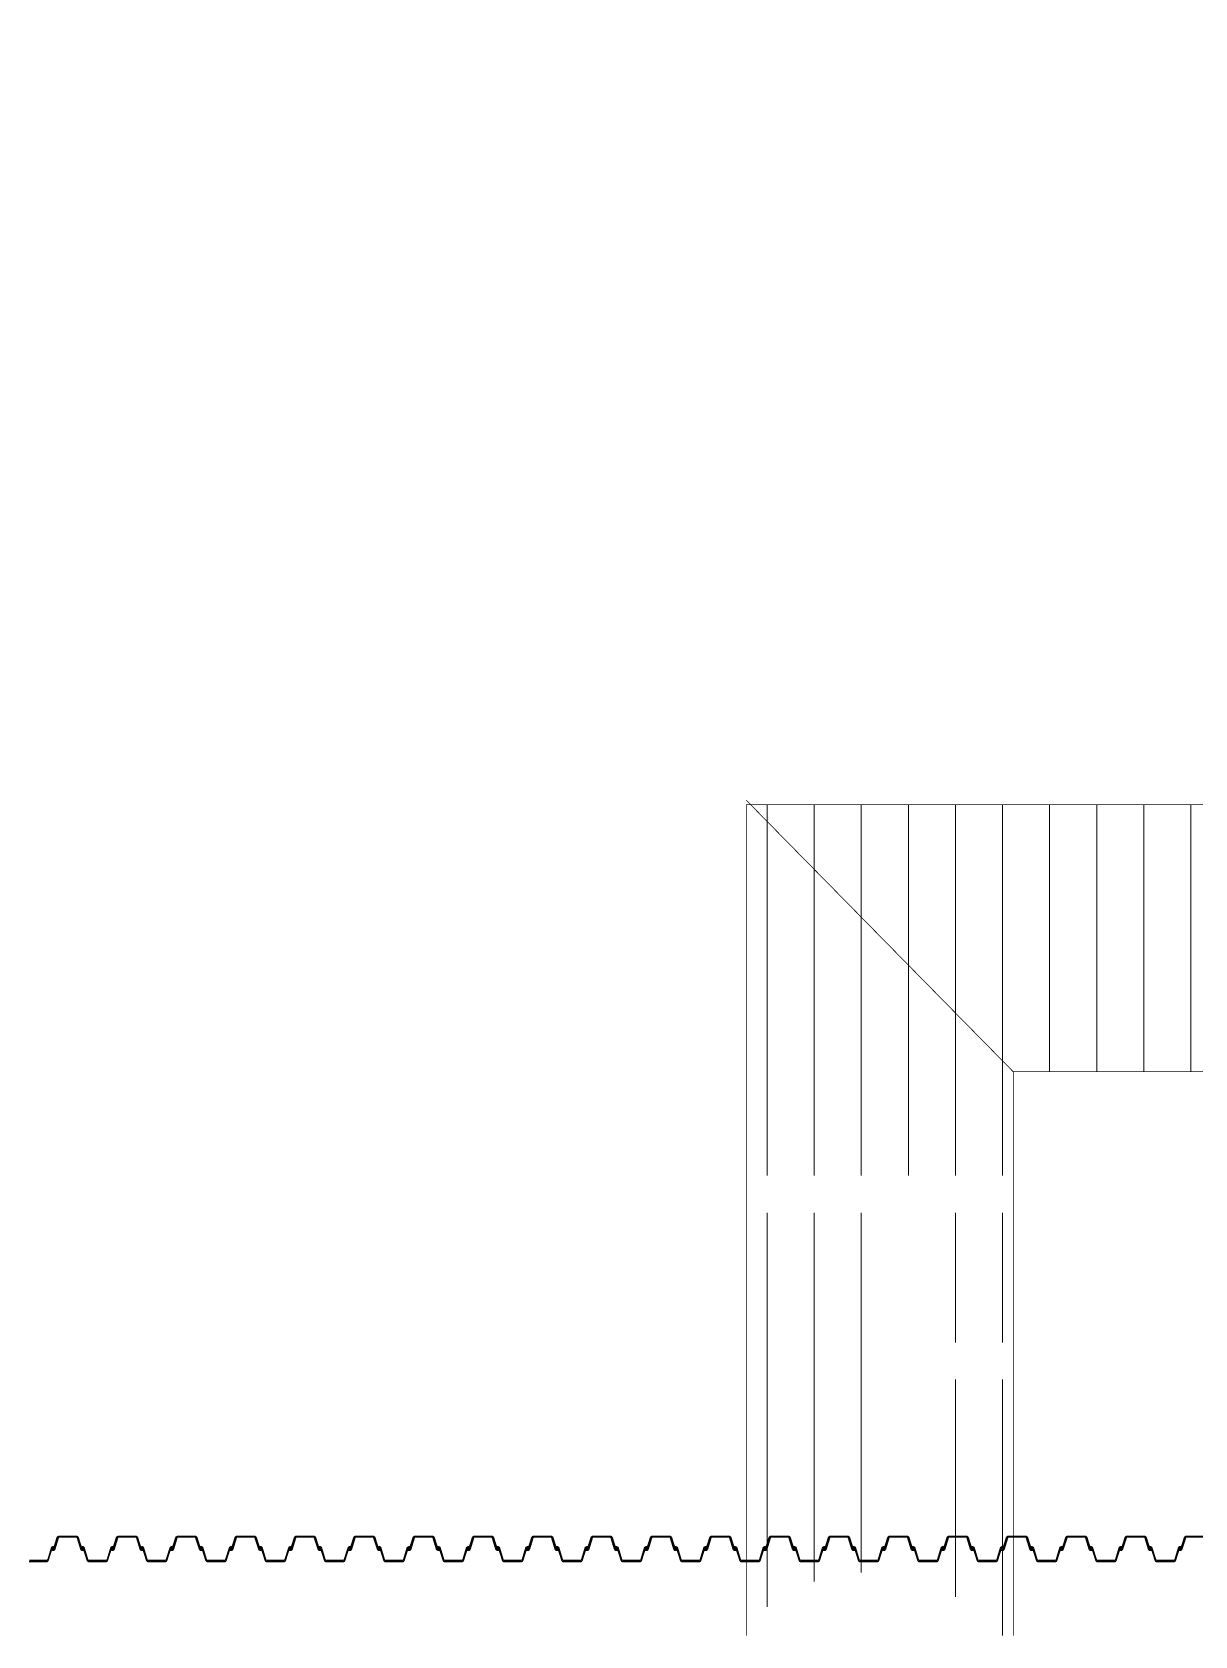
# Model space of a CAD drawing. Header units: millimetres. Extents: x -383953 to 676589, y -101685 to 196247.
# Drawn here: x 166618 to 182300, y 40895 to 62516 of the extents above; entities that cross this region are included whole.
import ezdxf

# ---------------------------------------------------------------- set-up
doc = ezdxf.new("R2010")
doc.units = ezdxf.units.MM
doc.layers.add('$0$NDC_S_THIN LINE', color=7, linetype='Continuous', lineweight=20)
doc.layers.add('SHEET Pile', color=2, linetype='Continuous')

msp = doc.modelspace()

# ---------------------------------------------------------------- hatches: boundary and pattern name
at = {"layer": '$0$NDC_S_THIN LINE', "ltscale": 100}
h = msp.add_hatch(dxfattribs=at)
h.set_pattern_fill('ANSI31', scale=200, angle=45)
h.paths.add_polyline_path([(178175, 46600), (176250, 46600), (176250, 41912.6), (176414.1, 41912.6, 0.3603311), (176430, 41925.8), (176482, 42095.4), (176520.5, 42095.4), (176565.7, 42239.8), (176834.3, 42239.8), (176896.2, 42078.8, -0.5059984), (176899, 42082.6), (176905.5, 42093.8, 0.6924774), (176885.2, 42074.9, 1.6194443), (176882.5, 42042.9), (176829, 42217.3, 0.2992329), (176814.1, 42227.1), (176585.9, 42227.1, 0.3602077), (176570, 42213.9), (176517.9, 42044.3), (176479.5, 42044.3), (176434.3, 41899.8), (176250, 41899.8), (176250, 41029.3, -0.2409523), (178175, 41733)])
h.paths.add_polyline_path([(177693.6, 42057.1), (177701, 42057.1, 0.5393699), (177703.7, 42061.2), (177696.3, 42061.2, -0.5393699)], flags=16)
h.paths.add_polyline_path([(179850, 44350), (178675, 44350), (178675, 41912.6), (178814.1, 41912.6, 0.3603311), (178830, 41925.8), (178882, 42095.4), (178920.5, 42095.4), (178965.7, 42239.8), (179234.3, 42239.8), (179296.2, 42078.8, -0.5059984), (179299, 42082.6), (179305.5, 42093.8, 0.6924774), (179285.2, 42074.9, 1.6194443), (179282.5, 42042.9), (179229, 42217.3, 0.2992329), (179214.1, 42227.1), (178985.9, 42227.1, 0.3602077), (178970, 42213.9), (178917.9, 42044.3), (178879.5, 42044.3), (178834.3, 41899.8), (178675, 41899.8), (178675, 41612.2, -0.1377781), (179661.6, 40899.8), (179800, 40899.8), (179800, 42218.9, 0.6982904), (179770, 42213.9), (179717.9, 42044.3), (179679.5, 42044.3), (179634.3, 41899.8), (179365.7, 41899.8), (179303.8, 42060.9, -0.5059984), (179301, 42057.1), (179286.4, 42057.1, 1.1344504), (179314.8, 42064.8, 1.6214623), (179317.5, 42096.7), (179371, 41922.4, 0.2992329), (179385.9, 41912.6), (179614.1, 41912.6, 0.3603311), (179630, 41925.8), (179682, 42095.4), (179720.5, 42095.4), (179765.7, 42239.8), (179800, 42239.8), (179800, 42312.5), (179850, 42403.3)])
h.paths.add_polyline_path([(179850, 45900), (179800, 45900), (179800, 46600), (178675, 46600), (178675, 44850), (179850, 44850)])
h.paths.add_polyline_path([(181950, 52100), (176250, 52100), (176250, 47100), (179800, 47100), (179800, 47500), (179850, 47500), (179850, 48500), (181950, 48500)])
h.paths.add_polyline_path([(191600, 52100), (181950, 52100), (181950, 48500), (191600, 48500)])
h.paths.add_polyline_path([(197600, 55200), (197400, 55200), (197400, 56000), (194000, 56000), (194000, 52100), (191600, 52100), (191600, 48500), (197600, 48500)])
h.paths.add_polyline_path([(199400, 61000), (194000, 61000), (194000, 56000), (197400, 56000), (197400, 56800), (197600, 56800), (197600, 57400), (199400, 57400)])
h.paths.add_polyline_path([(207800, 61000), (199400, 61000), (199400, 57400), (207800, 57400)])
h.paths.add_polyline_path([(213625, 61000), (207800, 61000), (207800, 57400), (213625, 57400)])
h.paths.add_polyline_path([(202345, 58797.3), (214615.8, 58854.4), (214598.8, 62515.8), (202328, 62458.7)], flags=9)

# ---------------------------------------------------------------- linework, layer by layer
at = {"layer": '$0$NDC_S_THIN LINE', "color": 7, "ltscale": 100, "const_width": 10}
for points in [[(176250, 40899.8), (176250, 52100), (194000, 52100), (194000, 61000), (213750, 61000)], [(179850, 40899.8), (179850, 48500), (197600, 48500), (197600, 57400), (213750, 57400)], [(176250, 52160), (179850, 48500)]]:
    msp.add_lwpolyline(points, dxfattribs=at)
at = {"layer": 'SHEET Pile'}
for points in [[(167279, 42054.1), (167229, 42217.3, 0.2992329), (167214.1, 42227.1), (166985.9, 42227.1, 0.2992329), (166971, 42217.3), (166920.8, 42053.8, -0.2992329), (166906.4, 42044.3), (166899, 42044.3, -0.5351003), (166885.2, 42064.8), (166890.9, 42080.8, -0.2992329), (166893.6, 42082.6), (166901, 42082.6, -0.5393699), (166903.7, 42078.5), (166896.3, 42061.2, 0.5393699), (166899, 42057.1), (166906.4, 42057.1, 0.2992329), (166909.1, 42058.9), (166962.6, 42230.1, -0.2992329), (166977.5, 42239.8), (167222.5, 42239.8, -0.2992329), (167237.4, 42230.1), (167290.9, 42058.9, 0.2992329), (167293.6, 42057.1), (167301, 42057.1, 0.5393699), (167303.7, 42061.2), (167296.3, 42078.5, -0.5393699), (167299, 42082.6), (167306.4, 42082.6, -0.2992329), (167309.1, 42080.8), (167314.8, 42064.8, -0.5351003), (167301, 42044.3), (167293.6, 42044.3, -0.2992329), (167279.2, 42053.8)], [(168079, 42054.1), (168029, 42217.3, 0.2992329), (168014.1, 42227.1), (167785.9, 42227.1, 0.2992329), (167771, 42217.3), (167720.8, 42053.8, -0.2992329), (167706.4, 42044.3), (167699, 42044.3, -0.5351003), (167685.2, 42064.8), (167690.9, 42080.8, -0.2992329), (167693.6, 42082.6), (167701, 42082.6, -0.5393699), (167703.7, 42078.5), (167696.3, 42061.2, 0.5393699), (167699, 42057.1), (167706.4, 42057.1, 0.2992329), (167709.1, 42058.9), (167762.6, 42230.1, -0.2992329), (167777.5, 42239.8), (168022.5, 42239.8, -0.2992329), (168037.4, 42230.1), (168090.9, 42058.9, 0.2992329), (168093.6, 42057.1), (168101, 42057.1, 0.5393699), (168103.7, 42061.2), (168096.3, 42078.5, -0.5393699), (168099, 42082.6), (168106.4, 42082.6, -0.2992329), (168109.1, 42080.8), (168114.8, 42064.8, -0.5351003), (168101, 42044.3), (168093.6, 42044.3, -0.2992329), (168079.2, 42053.8)], [(168879, 42054.1), (168829, 42217.3, 0.2992329), (168814.1, 42227.1), (168585.9, 42227.1, 0.2992329), (168571, 42217.3), (168520.8, 42053.8, -0.2992329), (168506.4, 42044.3), (168499, 42044.3, -0.5351003), (168485.2, 42064.8), (168490.9, 42080.8, -0.2992329), (168493.6, 42082.6), (168501, 42082.6, -0.5393699), (168503.7, 42078.5), (168496.3, 42061.2, 0.5393699), (168499, 42057.1), (168506.4, 42057.1, 0.2992329), (168509.1, 42058.9), (168562.6, 42230.1, -0.2992329), (168577.5, 42239.8), (168822.5, 42239.8, -0.2992329), (168837.4, 42230.1), (168890.9, 42058.9, 0.2992329), (168893.6, 42057.1), (168901, 42057.1, 0.5393699), (168903.7, 42061.2), (168896.3, 42078.5, -0.5393699), (168899, 42082.6), (168906.4, 42082.6, -0.2992329), (168909.1, 42080.8), (168914.8, 42064.8, -0.5351003), (168901, 42044.3), (168893.6, 42044.3, -0.2992329), (168879.2, 42053.8)], [(169679, 42054.1), (169629, 42217.3, 0.2992329), (169614.1, 42227.1), (169385.9, 42227.1, 0.2992329), (169371, 42217.3), (169320.8, 42053.8, -0.2992329), (169306.4, 42044.3), (169299, 42044.3, -0.5351003), (169285.2, 42064.8), (169290.9, 42080.8, -0.2992329), (169293.6, 42082.6), (169301, 42082.6, -0.5393699), (169303.7, 42078.5), (169296.3, 42061.2, 0.5393699), (169299, 42057.1), (169306.4, 42057.1, 0.2992329), (169309.1, 42058.9), (169362.6, 42230.1, -0.2992329), (169377.5, 42239.8), (169622.5, 42239.8, -0.2992329), (169637.4, 42230.1), (169690.9, 42058.9, 0.2992329), (169693.6, 42057.1), (169701, 42057.1, 0.5393699), (169703.7, 42061.2), (169696.3, 42078.5, -0.5393699), (169699, 42082.6), (169706.4, 42082.6, -0.2992329), (169709.1, 42080.8), (169714.8, 42064.8, -0.5351003), (169701, 42044.3), (169693.6, 42044.3, -0.2992329), (169679.2, 42053.8)], [(170479, 42054.1), (170429, 42217.3, 0.2992329), (170414.1, 42227.1), (170185.9, 42227.1, 0.2992329), (170171, 42217.3), (170120.8, 42053.8, -0.2992329), (170106.4, 42044.3), (170099, 42044.3, -0.5351003), (170085.2, 42064.8), (170090.9, 42080.8, -0.2992329), (170093.6, 42082.6), (170101, 42082.6, -0.5393699), (170103.7, 42078.5), (170096.3, 42061.2, 0.5393699), (170099, 42057.1), (170106.4, 42057.1, 0.2992329), (170109.1, 42058.9), (170162.6, 42230.1, -0.2992329), (170177.5, 42239.8), (170422.5, 42239.8, -0.2992329), (170437.4, 42230.1), (170490.9, 42058.9, 0.2992329), (170493.6, 42057.1), (170501, 42057.1, 0.5393699), (170503.7, 42061.2), (170496.3, 42078.5, -0.5393699), (170499, 42082.6), (170506.4, 42082.6, -0.2992329), (170509.1, 42080.8), (170514.8, 42064.8, -0.5351003), (170501, 42044.3), (170493.6, 42044.3, -0.2992329), (170479.2, 42053.8)], [(171279, 42054.1), (171229, 42217.3, 0.2992329), (171214.1, 42227.1), (170985.9, 42227.1, 0.2992329), (170971, 42217.3), (170920.8, 42053.8, -0.2992329), (170906.4, 42044.3), (170899, 42044.3, -0.5351003), (170885.2, 42064.8), (170890.9, 42080.8, -0.2992329), (170893.6, 42082.6), (170901, 42082.6, -0.5393699), (170903.7, 42078.5), (170896.3, 42061.2, 0.5393699), (170899, 42057.1), (170906.4, 42057.1, 0.2992329), (170909.1, 42058.9), (170962.6, 42230.1, -0.2992329), (170977.5, 42239.8), (171222.5, 42239.8, -0.2992329), (171237.4, 42230.1), (171290.9, 42058.9, 0.2992329), (171293.6, 42057.1), (171301, 42057.1, 0.5393699), (171303.7, 42061.2), (171296.3, 42078.5, -0.5393699), (171299, 42082.6), (171306.4, 42082.6, -0.2992329), (171309.1, 42080.8), (171314.8, 42064.8, -0.5351003), (171301, 42044.3), (171293.6, 42044.3, -0.2992329), (171279.2, 42053.8)], [(172079, 42054.1), (172029, 42217.3, 0.2992329), (172014.1, 42227.1), (171785.9, 42227.1, 0.2992329), (171771, 42217.3), (171720.8, 42053.8, -0.2992329), (171706.4, 42044.3), (171699, 42044.3, -0.5351003), (171685.2, 42064.8), (171690.9, 42080.8, -0.2992329), (171693.6, 42082.6), (171701, 42082.6, -0.5393699), (171703.7, 42078.5), (171696.3, 42061.2, 0.5393699), (171699, 42057.1), (171706.4, 42057.1, 0.2992329), (171709.1, 42058.9), (171762.6, 42230.1, -0.2992329), (171777.5, 42239.8), (172022.5, 42239.8, -0.2992329), (172037.4, 42230.1), (172090.9, 42058.9, 0.2992329), (172093.6, 42057.1), (172101, 42057.1, 0.5393699), (172103.7, 42061.2), (172096.3, 42078.5, -0.5393699), (172099, 42082.6), (172106.4, 42082.6, -0.2992329), (172109.1, 42080.8), (172114.8, 42064.8, -0.5351003), (172101, 42044.3), (172093.6, 42044.3, -0.2992329), (172079.2, 42053.8)], [(172879, 42054.1), (172829, 42217.3, 0.2992329), (172814.1, 42227.1), (172585.9, 42227.1, 0.2992329), (172571, 42217.3), (172520.8, 42053.8, -0.2992329), (172506.4, 42044.3), (172499, 42044.3, -0.5351003), (172485.2, 42064.8), (172490.9, 42080.8, -0.2992329), (172493.6, 42082.6), (172501, 42082.6, -0.5393699), (172503.7, 42078.5), (172496.3, 42061.2, 0.5393699), (172499, 42057.1), (172506.4, 42057.1, 0.2992329), (172509.1, 42058.9), (172562.6, 42230.1, -0.2992329), (172577.5, 42239.8), (172822.5, 42239.8, -0.2992329), (172837.4, 42230.1), (172890.9, 42058.9, 0.2992329), (172893.6, 42057.1), (172901, 42057.1, 0.5393699), (172903.7, 42061.2), (172896.3, 42078.5, -0.5393699), (172899, 42082.6), (172906.4, 42082.6, -0.2992329), (172909.1, 42080.8), (172914.8, 42064.8, -0.5351003), (172901, 42044.3), (172893.6, 42044.3, -0.2992329), (172879.2, 42053.8)], [(173679, 42054.1), (173629, 42217.3, 0.2992329), (173614.1, 42227.1), (173385.9, 42227.1, 0.2992329), (173371, 42217.3), (173320.8, 42053.8, -0.2992329), (173306.4, 42044.3), (173299, 42044.3, -0.5351003), (173285.2, 42064.8), (173290.9, 42080.8, -0.2992329), (173293.6, 42082.6), (173301, 42082.6, -0.5393699), (173303.7, 42078.5), (173296.3, 42061.2, 0.5393699), (173299, 42057.1), (173306.4, 42057.1, 0.2992329), (173309.1, 42058.9), (173362.6, 42230.1, -0.2992329), (173377.5, 42239.8), (173622.5, 42239.8, -0.2992329), (173637.4, 42230.1), (173690.9, 42058.9, 0.2992329), (173693.6, 42057.1), (173701, 42057.1, 0.5393699), (173703.7, 42061.2), (173696.3, 42078.5, -0.5393699), (173699, 42082.6), (173706.4, 42082.6, -0.2992329), (173709.1, 42080.8), (173714.8, 42064.8, -0.5351003), (173701, 42044.3), (173693.6, 42044.3, -0.2992329), (173679.2, 42053.8)], [(174479, 42054.1), (174429, 42217.3, 0.2992329), (174414.1, 42227.1), (174185.9, 42227.1, 0.2992329), (174171, 42217.3), (174120.8, 42053.8, -0.2992329), (174106.4, 42044.3), (174099, 42044.3, -0.5351003), (174085.2, 42064.8), (174090.9, 42080.8, -0.2992329), (174093.6, 42082.6), (174101, 42082.6, -0.5393699), (174103.7, 42078.5), (174096.3, 42061.2, 0.5393699), (174099, 42057.1), (174106.4, 42057.1, 0.2992329), (174109.1, 42058.9), (174162.6, 42230.1, -0.2992329), (174177.5, 42239.8), (174422.5, 42239.8, -0.2992329), (174437.4, 42230.1), (174490.9, 42058.9, 0.2992329), (174493.6, 42057.1), (174501, 42057.1, 0.5393699), (174503.7, 42061.2), (174496.3, 42078.5, -0.5393699), (174499, 42082.6), (174506.4, 42082.6, -0.2992329), (174509.1, 42080.8), (174514.8, 42064.8, -0.5351003), (174501, 42044.3), (174493.6, 42044.3, -0.2992329), (174479.2, 42053.8)], [(175279, 42054.1), (175229, 42217.3, 0.2992329), (175214.1, 42227.1), (174985.9, 42227.1, 0.2992329), (174971, 42217.3), (174920.8, 42053.8, -0.2992329), (174906.4, 42044.3), (174899, 42044.3, -0.5351003), (174885.2, 42064.8), (174890.9, 42080.8, -0.2992329), (174893.6, 42082.6), (174901, 42082.6, -0.5393699), (174903.7, 42078.5), (174896.3, 42061.2, 0.5393699), (174899, 42057.1), (174906.4, 42057.1, 0.2992329), (174909.1, 42058.9), (174962.6, 42230.1, -0.2992329), (174977.5, 42239.8), (175222.5, 42239.8, -0.2992329), (175237.4, 42230.1), (175290.9, 42058.9, 0.2992329), (175293.6, 42057.1), (175301, 42057.1, 0.5393699), (175303.7, 42061.2), (175296.3, 42078.5, -0.5393699), (175299, 42082.6), (175306.4, 42082.6, -0.2992329), (175309.1, 42080.8), (175314.8, 42064.8, -0.5351003), (175301, 42044.3), (175293.6, 42044.3, -0.2992329), (175279.2, 42053.8)], [(176079, 42054.1), (176029, 42217.3, 0.2992329), (176014.1, 42227.1), (175785.9, 42227.1, 0.2992329), (175771, 42217.3), (175720.8, 42053.8, -0.2992329), (175706.4, 42044.3), (175699, 42044.3, -0.5351003), (175685.2, 42064.8), (175690.9, 42080.8, -0.2992329), (175693.6, 42082.6), (175701, 42082.6, -0.5393699), (175703.7, 42078.5), (175696.3, 42061.2, 0.5393699), (175699, 42057.1), (175706.4, 42057.1, 0.2992329), (175709.1, 42058.9), (175762.6, 42230.1, -0.2992329), (175777.5, 42239.8), (176022.5, 42239.8, -0.2992329), (176037.4, 42230.1), (176090.9, 42058.9, 0.2992329), (176093.6, 42057.1), (176101, 42057.1, 0.5393699), (176103.7, 42061.2), (176096.3, 42078.5, -0.5393699), (176099, 42082.6), (176106.4, 42082.6, -0.2992329), (176109.1, 42080.8), (176114.8, 42064.8, -0.5351003), (176101, 42044.3), (176093.6, 42044.3, -0.2992329), (176079.2, 42053.8)], [(176879, 42054.1), (176829, 42217.3, 0.2992329), (176814.1, 42227.1), (176585.9, 42227.1, 0.2992329), (176571, 42217.3), (176520.8, 42053.8, -0.2992329), (176506.4, 42044.3), (176499, 42044.3, -0.5351003), (176485.2, 42064.8), (176490.9, 42080.8, -0.2992329), (176493.6, 42082.6), (176501, 42082.6, -0.5393699), (176503.7, 42078.5), (176496.3, 42061.2, 0.5393699), (176499, 42057.1), (176506.4, 42057.1, 0.2992329), (176509.1, 42058.9), (176562.6, 42230.1, -0.2992329), (176577.5, 42239.8), (176822.5, 42239.8, -0.2992329), (176837.4, 42230.1), (176890.9, 42058.9, 0.2992329), (176893.6, 42057.1), (176901, 42057.1, 0.5393699), (176903.7, 42061.2), (176896.3, 42078.5, -0.5393699), (176899, 42082.6), (176906.4, 42082.6, -0.2992329), (176909.1, 42080.8), (176914.8, 42064.8, -0.5351003), (176901, 42044.3), (176893.6, 42044.3, -0.2992329), (176879.2, 42053.8)], [(177679, 42054.1), (177629, 42217.3, 0.2992329), (177614.1, 42227.1), (177385.9, 42227.1, 0.2992329), (177371, 42217.3), (177320.8, 42053.8, -0.2992329), (177306.4, 42044.3), (177299, 42044.3, -0.5351003), (177285.2, 42064.8), (177290.9, 42080.8, -0.2992329), (177293.6, 42082.6), (177301, 42082.6, -0.5393699), (177303.7, 42078.5), (177296.3, 42061.2, 0.5393699), (177299, 42057.1), (177306.4, 42057.1, 0.2992329), (177309.1, 42058.9), (177362.6, 42230.1, -0.2992329), (177377.5, 42239.8), (177622.5, 42239.8, -0.2992329), (177637.4, 42230.1), (177690.9, 42058.9, 0.2992329), (177693.6, 42057.1), (177701, 42057.1, 0.5393699), (177703.7, 42061.2), (177696.3, 42078.5, -0.5393699), (177699, 42082.6), (177706.4, 42082.6, -0.2992329), (177709.1, 42080.8), (177714.8, 42064.8, -0.5351003), (177701, 42044.3), (177693.6, 42044.3, -0.2992329), (177679.2, 42053.8)], [(178479, 42054.1), (178429, 42217.3, 0.2992329), (178414.1, 42227.1), (178185.9, 42227.1, 0.2992329), (178171, 42217.3), (178120.8, 42053.8, -0.2992329), (178106.4, 42044.3), (178099, 42044.3, -0.5351003), (178085.2, 42064.8), (178090.9, 42080.8, -0.2992329), (178093.6, 42082.6), (178101, 42082.6, -0.5393699), (178103.7, 42078.5), (178096.3, 42061.2, 0.5393699), (178099, 42057.1), (178106.4, 42057.1, 0.2992329), (178109.1, 42058.9), (178162.6, 42230.1, -0.2992329), (178177.5, 42239.8), (178422.5, 42239.8, -0.2992329), (178437.4, 42230.1), (178490.9, 42058.9, 0.2992329), (178493.6, 42057.1), (178501, 42057.1, 0.5393699), (178503.7, 42061.2), (178496.3, 42078.5, -0.5393699), (178499, 42082.6), (178506.4, 42082.6, -0.2992329), (178509.1, 42080.8), (178514.8, 42064.8, -0.5351003), (178501, 42044.3), (178493.6, 42044.3, -0.2992329), (178479.2, 42053.8)], [(179279, 42054.1), (179229, 42217.3, 0.2992329), (179214.1, 42227.1), (178985.9, 42227.1, 0.2992329), (178971, 42217.3), (178920.8, 42053.8, -0.2992329), (178906.4, 42044.3), (178899, 42044.3, -0.5351003), (178885.2, 42064.8), (178890.9, 42080.8, -0.2992329), (178893.6, 42082.6), (178901, 42082.6, -0.5393699), (178903.7, 42078.5), (178896.3, 42061.2, 0.5393699), (178899, 42057.1), (178906.4, 42057.1, 0.2992329), (178909.1, 42058.9), (178962.6, 42230.1, -0.2992329), (178977.5, 42239.8), (179222.5, 42239.8, -0.2992329), (179237.4, 42230.1), (179290.9, 42058.9, 0.2992329), (179293.6, 42057.1), (179301, 42057.1, 0.5393699), (179303.7, 42061.2), (179296.3, 42078.5, -0.5393699), (179299, 42082.6), (179306.4, 42082.6, -0.2992329), (179309.1, 42080.8), (179314.8, 42064.8, -0.5351003), (179301, 42044.3), (179293.6, 42044.3, -0.2992329), (179279.2, 42053.8)], [(180079, 42054.1), (180029, 42217.3, 0.2992329), (180014.1, 42227.1), (179785.9, 42227.1, 0.2992329), (179771, 42217.3), (179720.8, 42053.8, -0.2992329), (179706.4, 42044.3), (179699, 42044.3, -0.5351003), (179685.2, 42064.8), (179690.9, 42080.8, -0.2992329), (179693.6, 42082.6), (179701, 42082.6, -0.5393699), (179703.7, 42078.5), (179696.3, 42061.2, 0.5393699), (179699, 42057.1), (179706.4, 42057.1, 0.2992329), (179709.1, 42058.9), (179762.6, 42230.1, -0.2992329), (179777.5, 42239.8), (180022.5, 42239.8, -0.2992329), (180037.4, 42230.1), (180090.9, 42058.9, 0.2992329), (180093.6, 42057.1), (180101, 42057.1, 0.5393699), (180103.7, 42061.2), (180096.3, 42078.5, -0.5393699), (180099, 42082.6), (180106.4, 42082.6, -0.2992329), (180109.1, 42080.8), (180114.8, 42064.8, -0.5351003), (180101, 42044.3), (180093.6, 42044.3, -0.2992329), (180079.2, 42053.8)], [(180879, 42054.1), (180829, 42217.3, 0.2992329), (180814.1, 42227.1), (180585.9, 42227.1, 0.2992329), (180571, 42217.3), (180520.8, 42053.8, -0.2992329), (180506.4, 42044.3), (180499, 42044.3, -0.5351003), (180485.2, 42064.8), (180490.9, 42080.8, -0.2992329), (180493.6, 42082.6), (180501, 42082.6, -0.5393699), (180503.7, 42078.5), (180496.3, 42061.2, 0.5393699), (180499, 42057.1), (180506.4, 42057.1, 0.2992329), (180509.1, 42058.9), (180562.6, 42230.1, -0.2992329), (180577.5, 42239.8), (180822.5, 42239.8, -0.2992329), (180837.4, 42230.1), (180890.9, 42058.9, 0.2992329), (180893.6, 42057.1), (180901, 42057.1, 0.5393699), (180903.7, 42061.2), (180896.3, 42078.5, -0.5393699), (180899, 42082.6), (180906.4, 42082.6, -0.2992329), (180909.1, 42080.8), (180914.8, 42064.8, -0.5351003), (180901, 42044.3), (180893.6, 42044.3, -0.2992329), (180879.2, 42053.8)], [(181679, 42054.1), (181629, 42217.3, 0.2992329), (181614.1, 42227.1), (181385.9, 42227.1, 0.2992329), (181371, 42217.3), (181320.8, 42053.8, -0.2992329), (181306.4, 42044.3), (181299, 42044.3, -0.5351003), (181285.2, 42064.8), (181290.9, 42080.8, -0.2992329), (181293.6, 42082.6), (181301, 42082.6, -0.5393699), (181303.7, 42078.5), (181296.3, 42061.2, 0.5393699), (181299, 42057.1), (181306.4, 42057.1, 0.2992329), (181309.1, 42058.9), (181362.6, 42230.1, -0.2992329), (181377.5, 42239.8), (181622.5, 42239.8, -0.2992329), (181637.4, 42230.1), (181690.9, 42058.9, 0.2992329), (181693.6, 42057.1), (181701, 42057.1, 0.5393699), (181703.7, 42061.2), (181696.3, 42078.5, -0.5393699), (181699, 42082.6), (181706.4, 42082.6, -0.2992329), (181709.1, 42080.8), (181714.8, 42064.8, -0.5351003), (181701, 42044.3), (181693.6, 42044.3, -0.2992329), (181679.2, 42053.8)], [(182414.1, 42227.1), (182185.9, 42227.1, 0.2992329), (182171, 42217.3), (182120.8, 42053.8, -0.2992329), (182106.4, 42044.3), (182099, 42044.3, -0.5351003), (182085.2, 42064.8), (182090.9, 42080.8, -0.2992329), (182093.6, 42082.6), (182101, 42082.6, -0.5393699), (182103.7, 42078.5), (182096.3, 42061.2, 0.5393699), (182099, 42057.1), (182106.4, 42057.1, 0.2992329), (182109.1, 42058.9), (182162.6, 42230.1, -0.2992329), (182177.5, 42239.8), (182422.5, 42239.8, -0.2992329)], [(166577.5, 41899.8), (166822.5, 41899.8, 0.2992329), (166837.4, 41909.6), (166890.9, 42080.8, -0.2992329), (166893.6, 42082.6), (166901, 42082.6, -0.5393699), (166903.7, 42078.5), (166896.3, 42061.2, 0.5393699), (166899, 42057.1), (166906.4, 42057.1, 0.2992329), (166909.1, 42058.9), (166914.8, 42074.9, 0.5351003), (166901, 42095.4), (166893.6, 42095.4, 0.2992329), (166879.2, 42085.9)], [(166879, 42085.6), (166829, 41922.4, -0.2992329), (166814.1, 41912.6), (166585.9, 41912.6, -0.2992329)], [(167679, 42085.6), (167629, 41922.4, -0.2992329), (167614.1, 41912.6), (167385.9, 41912.6, -0.2992329), (167371, 41922.4), (167320.8, 42085.9, 0.2992329), (167306.4, 42095.4), (167299, 42095.4, 0.5351003), (167285.2, 42074.9), (167290.9, 42058.9, 0.2992329), (167293.6, 42057.1), (167301, 42057.1, 0.5393699), (167303.7, 42061.2), (167296.3, 42078.5, -0.5393699), (167299, 42082.6), (167306.4, 42082.6, -0.2992329), (167309.1, 42080.8), (167362.6, 41909.6, 0.2992329), (167377.5, 41899.8), (167622.5, 41899.8, 0.2992329), (167637.4, 41909.6), (167690.9, 42080.8, -0.2992329), (167693.6, 42082.6), (167701, 42082.6, -0.5393699), (167703.7, 42078.5), (167696.3, 42061.2, 0.5393699), (167699, 42057.1), (167706.4, 42057.1, 0.2992329), (167709.1, 42058.9), (167714.8, 42074.9, 0.5351003), (167701, 42095.4), (167693.6, 42095.4, 0.2992329), (167679.2, 42085.9)], [(168479, 42085.6), (168429, 41922.4, -0.2992329), (168414.1, 41912.6), (168185.9, 41912.6, -0.2992329), (168171, 41922.4), (168120.8, 42085.9, 0.2992329), (168106.4, 42095.4), (168099, 42095.4, 0.5351003), (168085.2, 42074.9), (168090.9, 42058.9, 0.2992329), (168093.6, 42057.1), (168101, 42057.1, 0.5393699), (168103.7, 42061.2), (168096.3, 42078.5, -0.5393699), (168099, 42082.6), (168106.4, 42082.6, -0.2992329), (168109.1, 42080.8), (168162.6, 41909.6, 0.2992329), (168177.5, 41899.8), (168422.5, 41899.8, 0.2992329), (168437.4, 41909.6), (168490.9, 42080.8, -0.2992329), (168493.6, 42082.6), (168501, 42082.6, -0.5393699), (168503.7, 42078.5), (168496.3, 42061.2, 0.5393699), (168499, 42057.1), (168506.4, 42057.1, 0.2992329), (168509.1, 42058.9), (168514.8, 42074.9, 0.5351003), (168501, 42095.4), (168493.6, 42095.4, 0.2992329), (168479.2, 42085.9)], [(169279, 42085.6), (169229, 41922.4, -0.2992329), (169214.1, 41912.6), (168985.9, 41912.6, -0.2992329), (168971, 41922.4), (168920.8, 42085.9, 0.2992329), (168906.4, 42095.4), (168899, 42095.4, 0.5351003), (168885.2, 42074.9), (168890.9, 42058.9, 0.2992329), (168893.6, 42057.1), (168901, 42057.1, 0.5393699), (168903.7, 42061.2), (168896.3, 42078.5, -0.5393699), (168899, 42082.6), (168906.4, 42082.6, -0.2992329), (168909.1, 42080.8), (168962.6, 41909.6, 0.2992329), (168977.5, 41899.8), (169222.5, 41899.8, 0.2992329), (169237.4, 41909.6), (169290.9, 42080.8, -0.2992329), (169293.6, 42082.6), (169301, 42082.6, -0.5393699), (169303.7, 42078.5), (169296.3, 42061.2, 0.5393699), (169299, 42057.1), (169306.4, 42057.1, 0.2992329), (169309.1, 42058.9), (169314.8, 42074.9, 0.5351003), (169301, 42095.4), (169293.6, 42095.4, 0.2992329), (169279.2, 42085.9)], [(170079, 42085.6), (170029, 41922.4, -0.2992329), (170014.1, 41912.6), (169785.9, 41912.6, -0.2992329), (169771, 41922.4), (169720.8, 42085.9, 0.2992329), (169706.4, 42095.4), (169699, 42095.4, 0.5351003), (169685.2, 42074.9), (169690.9, 42058.9, 0.2992329), (169693.6, 42057.1), (169701, 42057.1, 0.5393699), (169703.7, 42061.2), (169696.3, 42078.5, -0.5393699), (169699, 42082.6), (169706.4, 42082.6, -0.2992329), (169709.1, 42080.8), (169762.6, 41909.6, 0.2992329), (169777.5, 41899.8), (170022.5, 41899.8, 0.2992329), (170037.4, 41909.6), (170090.9, 42080.8, -0.2992329), (170093.6, 42082.6), (170101, 42082.6, -0.5393699), (170103.7, 42078.5), (170096.3, 42061.2, 0.5393699), (170099, 42057.1), (170106.4, 42057.1, 0.2992329), (170109.1, 42058.9), (170114.8, 42074.9, 0.5351003), (170101, 42095.4), (170093.6, 42095.4, 0.2992329), (170079.2, 42085.9)], [(170879, 42085.6), (170829, 41922.4, -0.2992329), (170814.1, 41912.6), (170585.9, 41912.6, -0.2992329), (170571, 41922.4), (170520.8, 42085.9, 0.2992329), (170506.4, 42095.4), (170499, 42095.4, 0.5351003), (170485.2, 42074.9), (170490.9, 42058.9, 0.2992329), (170493.6, 42057.1), (170501, 42057.1, 0.5393699), (170503.7, 42061.2), (170496.3, 42078.5, -0.5393699), (170499, 42082.6), (170506.4, 42082.6, -0.2992329), (170509.1, 42080.8), (170562.6, 41909.6, 0.2992329), (170577.5, 41899.8), (170822.5, 41899.8, 0.2992329), (170837.4, 41909.6), (170890.9, 42080.8, -0.2992329), (170893.6, 42082.6), (170901, 42082.6, -0.5393699), (170903.7, 42078.5), (170896.3, 42061.2, 0.5393699), (170899, 42057.1), (170906.4, 42057.1, 0.2992329), (170909.1, 42058.9), (170914.8, 42074.9, 0.5351003), (170901, 42095.4), (170893.6, 42095.4, 0.2992329), (170879.2, 42085.9)], [(171679, 42085.6), (171629, 41922.4, -0.2992329), (171614.1, 41912.6), (171385.9, 41912.6, -0.2992329), (171371, 41922.4), (171320.8, 42085.9, 0.2992329), (171306.4, 42095.4), (171299, 42095.4, 0.5351003), (171285.2, 42074.9), (171290.9, 42058.9, 0.2992329), (171293.6, 42057.1), (171301, 42057.1, 0.5393699), (171303.7, 42061.2), (171296.3, 42078.5, -0.5393699), (171299, 42082.6), (171306.4, 42082.6, -0.2992329), (171309.1, 42080.8), (171362.6, 41909.6, 0.2992329), (171377.5, 41899.8), (171622.5, 41899.8, 0.2992329), (171637.4, 41909.6), (171690.9, 42080.8, -0.2992329), (171693.6, 42082.6), (171701, 42082.6, -0.5393699), (171703.7, 42078.5), (171696.3, 42061.2, 0.5393699), (171699, 42057.1), (171706.4, 42057.1, 0.2992329), (171709.1, 42058.9), (171714.8, 42074.9, 0.5351003), (171701, 42095.4), (171693.6, 42095.4, 0.2992329), (171679.2, 42085.9)], [(172479, 42085.6), (172429, 41922.4, -0.2992329), (172414.1, 41912.6), (172185.9, 41912.6, -0.2992329), (172171, 41922.4), (172120.8, 42085.9, 0.2992329), (172106.4, 42095.4), (172099, 42095.4, 0.5351003), (172085.2, 42074.9), (172090.9, 42058.9, 0.2992329), (172093.6, 42057.1), (172101, 42057.1, 0.5393699), (172103.7, 42061.2), (172096.3, 42078.5, -0.5393699), (172099, 42082.6), (172106.4, 42082.6, -0.2992329), (172109.1, 42080.8), (172162.6, 41909.6, 0.2992329), (172177.5, 41899.8), (172422.5, 41899.8, 0.2992329), (172437.4, 41909.6), (172490.9, 42080.8, -0.2992329), (172493.6, 42082.6), (172501, 42082.6, -0.5393699), (172503.7, 42078.5), (172496.3, 42061.2, 0.5393699), (172499, 42057.1), (172506.4, 42057.1, 0.2992329), (172509.1, 42058.9), (172514.8, 42074.9, 0.5351003), (172501, 42095.4), (172493.6, 42095.4, 0.2992329), (172479.2, 42085.9)], [(173279, 42085.6), (173229, 41922.4, -0.2992329), (173214.1, 41912.6), (172985.9, 41912.6, -0.2992329), (172971, 41922.4), (172920.8, 42085.9, 0.2992329), (172906.4, 42095.4), (172899, 42095.4, 0.5351003), (172885.2, 42074.9), (172890.9, 42058.9, 0.2992329), (172893.6, 42057.1), (172901, 42057.1, 0.5393699), (172903.7, 42061.2), (172896.3, 42078.5, -0.5393699), (172899, 42082.6), (172906.4, 42082.6, -0.2992329), (172909.1, 42080.8), (172962.6, 41909.6, 0.2992329), (172977.5, 41899.8), (173222.5, 41899.8, 0.2992329), (173237.4, 41909.6), (173290.9, 42080.8, -0.2992329), (173293.6, 42082.6), (173301, 42082.6, -0.5393699), (173303.7, 42078.5), (173296.3, 42061.2, 0.5393699), (173299, 42057.1), (173306.4, 42057.1, 0.2992329), (173309.1, 42058.9), (173314.8, 42074.9, 0.5351003), (173301, 42095.4), (173293.6, 42095.4, 0.2992329), (173279.2, 42085.9)], [(174079, 42085.6), (174029, 41922.4, -0.2992329), (174014.1, 41912.6), (173785.9, 41912.6, -0.2992329), (173771, 41922.4), (173720.8, 42085.9, 0.2992329), (173706.4, 42095.4), (173699, 42095.4, 0.5351003), (173685.2, 42074.9), (173690.9, 42058.9, 0.2992329), (173693.6, 42057.1), (173701, 42057.1, 0.5393699), (173703.7, 42061.2), (173696.3, 42078.5, -0.5393699), (173699, 42082.6), (173706.4, 42082.6, -0.2992329), (173709.1, 42080.8), (173762.6, 41909.6, 0.2992329), (173777.5, 41899.8), (174022.5, 41899.8, 0.2992329), (174037.4, 41909.6), (174090.9, 42080.8, -0.2992329), (174093.6, 42082.6), (174101, 42082.6, -0.5393699), (174103.7, 42078.5), (174096.3, 42061.2, 0.5393699), (174099, 42057.1), (174106.4, 42057.1, 0.2992329), (174109.1, 42058.9), (174114.8, 42074.9, 0.5351003), (174101, 42095.4), (174093.6, 42095.4, 0.2992329), (174079.2, 42085.9)], [(174879, 42085.6), (174829, 41922.4, -0.2992329), (174814.1, 41912.6), (174585.9, 41912.6, -0.2992329), (174571, 41922.4), (174520.8, 42085.9, 0.2992329), (174506.4, 42095.4), (174499, 42095.4, 0.5351003), (174485.2, 42074.9), (174490.9, 42058.9, 0.2992329), (174493.6, 42057.1), (174501, 42057.1, 0.5393699), (174503.7, 42061.2), (174496.3, 42078.5, -0.5393699), (174499, 42082.6), (174506.4, 42082.6, -0.2992329), (174509.1, 42080.8), (174562.6, 41909.6, 0.2992329), (174577.5, 41899.8), (174822.5, 41899.8, 0.2992329), (174837.4, 41909.6), (174890.9, 42080.8, -0.2992329), (174893.6, 42082.6), (174901, 42082.6, -0.5393699), (174903.7, 42078.5), (174896.3, 42061.2, 0.5393699), (174899, 42057.1), (174906.4, 42057.1, 0.2992329), (174909.1, 42058.9), (174914.8, 42074.9, 0.5351003), (174901, 42095.4), (174893.6, 42095.4, 0.2992329), (174879.2, 42085.9)], [(175679, 42085.6), (175629, 41922.4, -0.2992329), (175614.1, 41912.6), (175385.9, 41912.6, -0.2992329), (175371, 41922.4), (175320.8, 42085.9, 0.2992329), (175306.4, 42095.4), (175299, 42095.4, 0.5351003), (175285.2, 42074.9), (175290.9, 42058.9, 0.2992329), (175293.6, 42057.1), (175301, 42057.1, 0.5393699), (175303.7, 42061.2), (175296.3, 42078.5, -0.5393699), (175299, 42082.6), (175306.4, 42082.6, -0.2992329), (175309.1, 42080.8), (175362.6, 41909.6, 0.2992329), (175377.5, 41899.8), (175622.5, 41899.8, 0.2992329), (175637.4, 41909.6), (175690.9, 42080.8, -0.2992329), (175693.6, 42082.6), (175701, 42082.6, -0.5393699), (175703.7, 42078.5), (175696.3, 42061.2, 0.5393699), (175699, 42057.1), (175706.4, 42057.1, 0.2992329), (175709.1, 42058.9), (175714.8, 42074.9, 0.5351003), (175701, 42095.4), (175693.6, 42095.4, 0.2992329), (175679.2, 42085.9)], [(176479, 42085.6), (176429, 41922.4, -0.2992329), (176414.1, 41912.6), (176185.9, 41912.6, -0.2992329), (176171, 41922.4), (176120.8, 42085.9, 0.2992329), (176106.4, 42095.4), (176099, 42095.4, 0.5351003), (176085.2, 42074.9), (176090.9, 42058.9, 0.2992329), (176093.6, 42057.1), (176101, 42057.1, 0.5393699), (176103.7, 42061.2), (176096.3, 42078.5, -0.5393699), (176099, 42082.6), (176106.4, 42082.6, -0.2992329), (176109.1, 42080.8), (176162.6, 41909.6, 0.2992329), (176177.5, 41899.8), (176422.5, 41899.8, 0.2992329), (176437.4, 41909.6), (176490.9, 42080.8, -0.2992329), (176493.6, 42082.6), (176501, 42082.6, -0.5393699), (176503.7, 42078.5), (176496.3, 42061.2, 0.5393699), (176499, 42057.1), (176506.4, 42057.1, 0.2992329), (176509.1, 42058.9), (176514.8, 42074.9, 0.5351003), (176501, 42095.4), (176493.6, 42095.4, 0.2992329), (176479.2, 42085.9)], [(177279, 42085.6), (177229, 41922.4, -0.2992329), (177214.1, 41912.6), (176985.9, 41912.6, -0.2992329), (176971, 41922.4), (176920.8, 42085.9, 0.2992329), (176906.4, 42095.4), (176899, 42095.4, 0.5351003), (176885.2, 42074.9), (176890.9, 42058.9, 0.2992329), (176893.6, 42057.1), (176901, 42057.1, 0.5393699), (176903.7, 42061.2), (176896.3, 42078.5, -0.5393699), (176899, 42082.6), (176906.4, 42082.6, -0.2992329), (176909.1, 42080.8), (176962.6, 41909.6, 0.2992329), (176977.5, 41899.8), (177222.5, 41899.8, 0.2992329), (177237.4, 41909.6), (177290.9, 42080.8, -0.2992329), (177293.6, 42082.6), (177301, 42082.6, -0.5393699), (177303.7, 42078.5), (177296.3, 42061.2, 0.5393699), (177299, 42057.1), (177306.4, 42057.1, 0.2992329), (177309.1, 42058.9), (177314.8, 42074.9, 0.5351003), (177301, 42095.4), (177293.6, 42095.4, 0.2992329), (177279.2, 42085.9)], [(178079, 42085.6), (178029, 41922.4, -0.2992329), (178014.1, 41912.6), (177785.9, 41912.6, -0.2992329), (177771, 41922.4), (177720.8, 42085.9, 0.2992329), (177706.4, 42095.4), (177699, 42095.4, 0.5351003), (177685.2, 42074.9), (177690.9, 42058.9, 0.2992329), (177693.6, 42057.1), (177701, 42057.1, 0.5393699), (177703.7, 42061.2), (177696.3, 42078.5, -0.5393699), (177699, 42082.6), (177706.4, 42082.6, -0.2992329), (177709.1, 42080.8), (177762.6, 41909.6, 0.2992329), (177777.5, 41899.8), (178022.5, 41899.8, 0.2992329), (178037.4, 41909.6), (178090.9, 42080.8, -0.2992329), (178093.6, 42082.6), (178101, 42082.6, -0.5393699), (178103.7, 42078.5), (178096.3, 42061.2, 0.5393699), (178099, 42057.1), (178106.4, 42057.1, 0.2992329), (178109.1, 42058.9), (178114.8, 42074.9, 0.5351003), (178101, 42095.4), (178093.6, 42095.4, 0.2992329), (178079.2, 42085.9)], [(178879, 42085.6), (178829, 41922.4, -0.2992329), (178814.1, 41912.6), (178585.9, 41912.6, -0.2992329), (178571, 41922.4), (178520.8, 42085.9, 0.2992329), (178506.4, 42095.4), (178499, 42095.4, 0.5351003), (178485.2, 42074.9), (178490.9, 42058.9, 0.2992329), (178493.6, 42057.1), (178501, 42057.1, 0.5393699), (178503.7, 42061.2), (178496.3, 42078.5, -0.5393699), (178499, 42082.6), (178506.4, 42082.6, -0.2992329), (178509.1, 42080.8), (178562.6, 41909.6, 0.2992329), (178577.5, 41899.8), (178822.5, 41899.8, 0.2992329), (178837.4, 41909.6), (178890.9, 42080.8, -0.2992329), (178893.6, 42082.6), (178901, 42082.6, -0.5393699), (178903.7, 42078.5), (178896.3, 42061.2, 0.5393699), (178899, 42057.1), (178906.4, 42057.1, 0.2992329), (178909.1, 42058.9), (178914.8, 42074.9, 0.5351003), (178901, 42095.4), (178893.6, 42095.4, 0.2992329), (178879.2, 42085.9)], [(179679, 42085.6), (179629, 41922.4, -0.2992329), (179614.1, 41912.6), (179385.9, 41912.6, -0.2992329), (179371, 41922.4), (179320.8, 42085.9, 0.2992329), (179306.4, 42095.4), (179299, 42095.4, 0.5351003), (179285.2, 42074.9), (179290.9, 42058.9, 0.2992329), (179293.6, 42057.1), (179301, 42057.1, 0.5393699), (179303.7, 42061.2), (179296.3, 42078.5, -0.5393699), (179299, 42082.6), (179306.4, 42082.6, -0.2992329), (179309.1, 42080.8), (179362.6, 41909.6, 0.2992329), (179377.5, 41899.8), (179622.5, 41899.8, 0.2992329), (179637.4, 41909.6), (179690.9, 42080.8, -0.2992329), (179693.6, 42082.6), (179701, 42082.6, -0.5393699), (179703.7, 42078.5), (179696.3, 42061.2, 0.5393699), (179699, 42057.1), (179706.4, 42057.1, 0.2992329), (179709.1, 42058.9), (179714.8, 42074.9, 0.5351003), (179701, 42095.4), (179693.6, 42095.4, 0.2992329), (179679.2, 42085.9)], [(180479, 42085.6), (180429, 41922.4, -0.2992329), (180414.1, 41912.6), (180185.9, 41912.6, -0.2992329), (180171, 41922.4), (180120.8, 42085.9, 0.2992329), (180106.4, 42095.4), (180099, 42095.4, 0.5351003), (180085.2, 42074.9), (180090.9, 42058.9, 0.2992329), (180093.6, 42057.1), (180101, 42057.1, 0.5393699), (180103.7, 42061.2), (180096.3, 42078.5, -0.5393699), (180099, 42082.6), (180106.4, 42082.6, -0.2992329), (180109.1, 42080.8), (180162.6, 41909.6, 0.2992329), (180177.5, 41899.8), (180422.5, 41899.8, 0.2992329), (180437.4, 41909.6), (180490.9, 42080.8, -0.2992329), (180493.6, 42082.6), (180501, 42082.6, -0.5393699), (180503.7, 42078.5), (180496.3, 42061.2, 0.5393699), (180499, 42057.1), (180506.4, 42057.1, 0.2992329), (180509.1, 42058.9), (180514.8, 42074.9, 0.5351003), (180501, 42095.4), (180493.6, 42095.4, 0.2992329), (180479.2, 42085.9)], [(181279, 42085.6), (181229, 41922.4, -0.2992329), (181214.1, 41912.6), (180985.9, 41912.6, -0.2992329), (180971, 41922.4), (180920.8, 42085.9, 0.2992329), (180906.4, 42095.4), (180899, 42095.4, 0.5351003), (180885.2, 42074.9), (180890.9, 42058.9, 0.2992329), (180893.6, 42057.1), (180901, 42057.1, 0.5393699), (180903.7, 42061.2), (180896.3, 42078.5, -0.5393699), (180899, 42082.6), (180906.4, 42082.6, -0.2992329), (180909.1, 42080.8), (180962.6, 41909.6, 0.2992329), (180977.5, 41899.8), (181222.5, 41899.8, 0.2992329), (181237.4, 41909.6), (181290.9, 42080.8, -0.2992329), (181293.6, 42082.6), (181301, 42082.6, -0.5393699), (181303.7, 42078.5), (181296.3, 42061.2, 0.5393699), (181299, 42057.1), (181306.4, 42057.1, 0.2992329), (181309.1, 42058.9), (181314.8, 42074.9, 0.5351003), (181301, 42095.4), (181293.6, 42095.4, 0.2992329), (181279.2, 42085.9)], [(182079, 42085.6), (182029, 41922.4, -0.2992329), (182014.1, 41912.6), (181785.9, 41912.6, -0.2992329), (181771, 41922.4), (181720.8, 42085.9, 0.2992329), (181706.4, 42095.4), (181699, 42095.4, 0.5351003), (181685.2, 42074.9), (181690.9, 42058.9, 0.2992329), (181693.6, 42057.1), (181701, 42057.1, 0.5393699), (181703.7, 42061.2), (181696.3, 42078.5, -0.5393699), (181699, 42082.6), (181706.4, 42082.6, -0.2992329), (181709.1, 42080.8), (181762.6, 41909.6, 0.2992329), (181777.5, 41899.8), (182022.5, 41899.8, 0.2992329), (182037.4, 41909.6), (182090.9, 42080.8, -0.2992329), (182093.6, 42082.6), (182101, 42082.6, -0.5393699), (182103.7, 42078.5), (182096.3, 42061.2, 0.5393699), (182099, 42057.1), (182106.4, 42057.1, 0.2992329), (182109.1, 42058.9), (182114.8, 42074.9, 0.5351003), (182101, 42095.4), (182093.6, 42095.4, 0.2992329), (182079.2, 42085.9)]]:
    msp.add_lwpolyline(points, format="xyb", dxfattribs=at)

doc.saveas('drawing.dxf')
